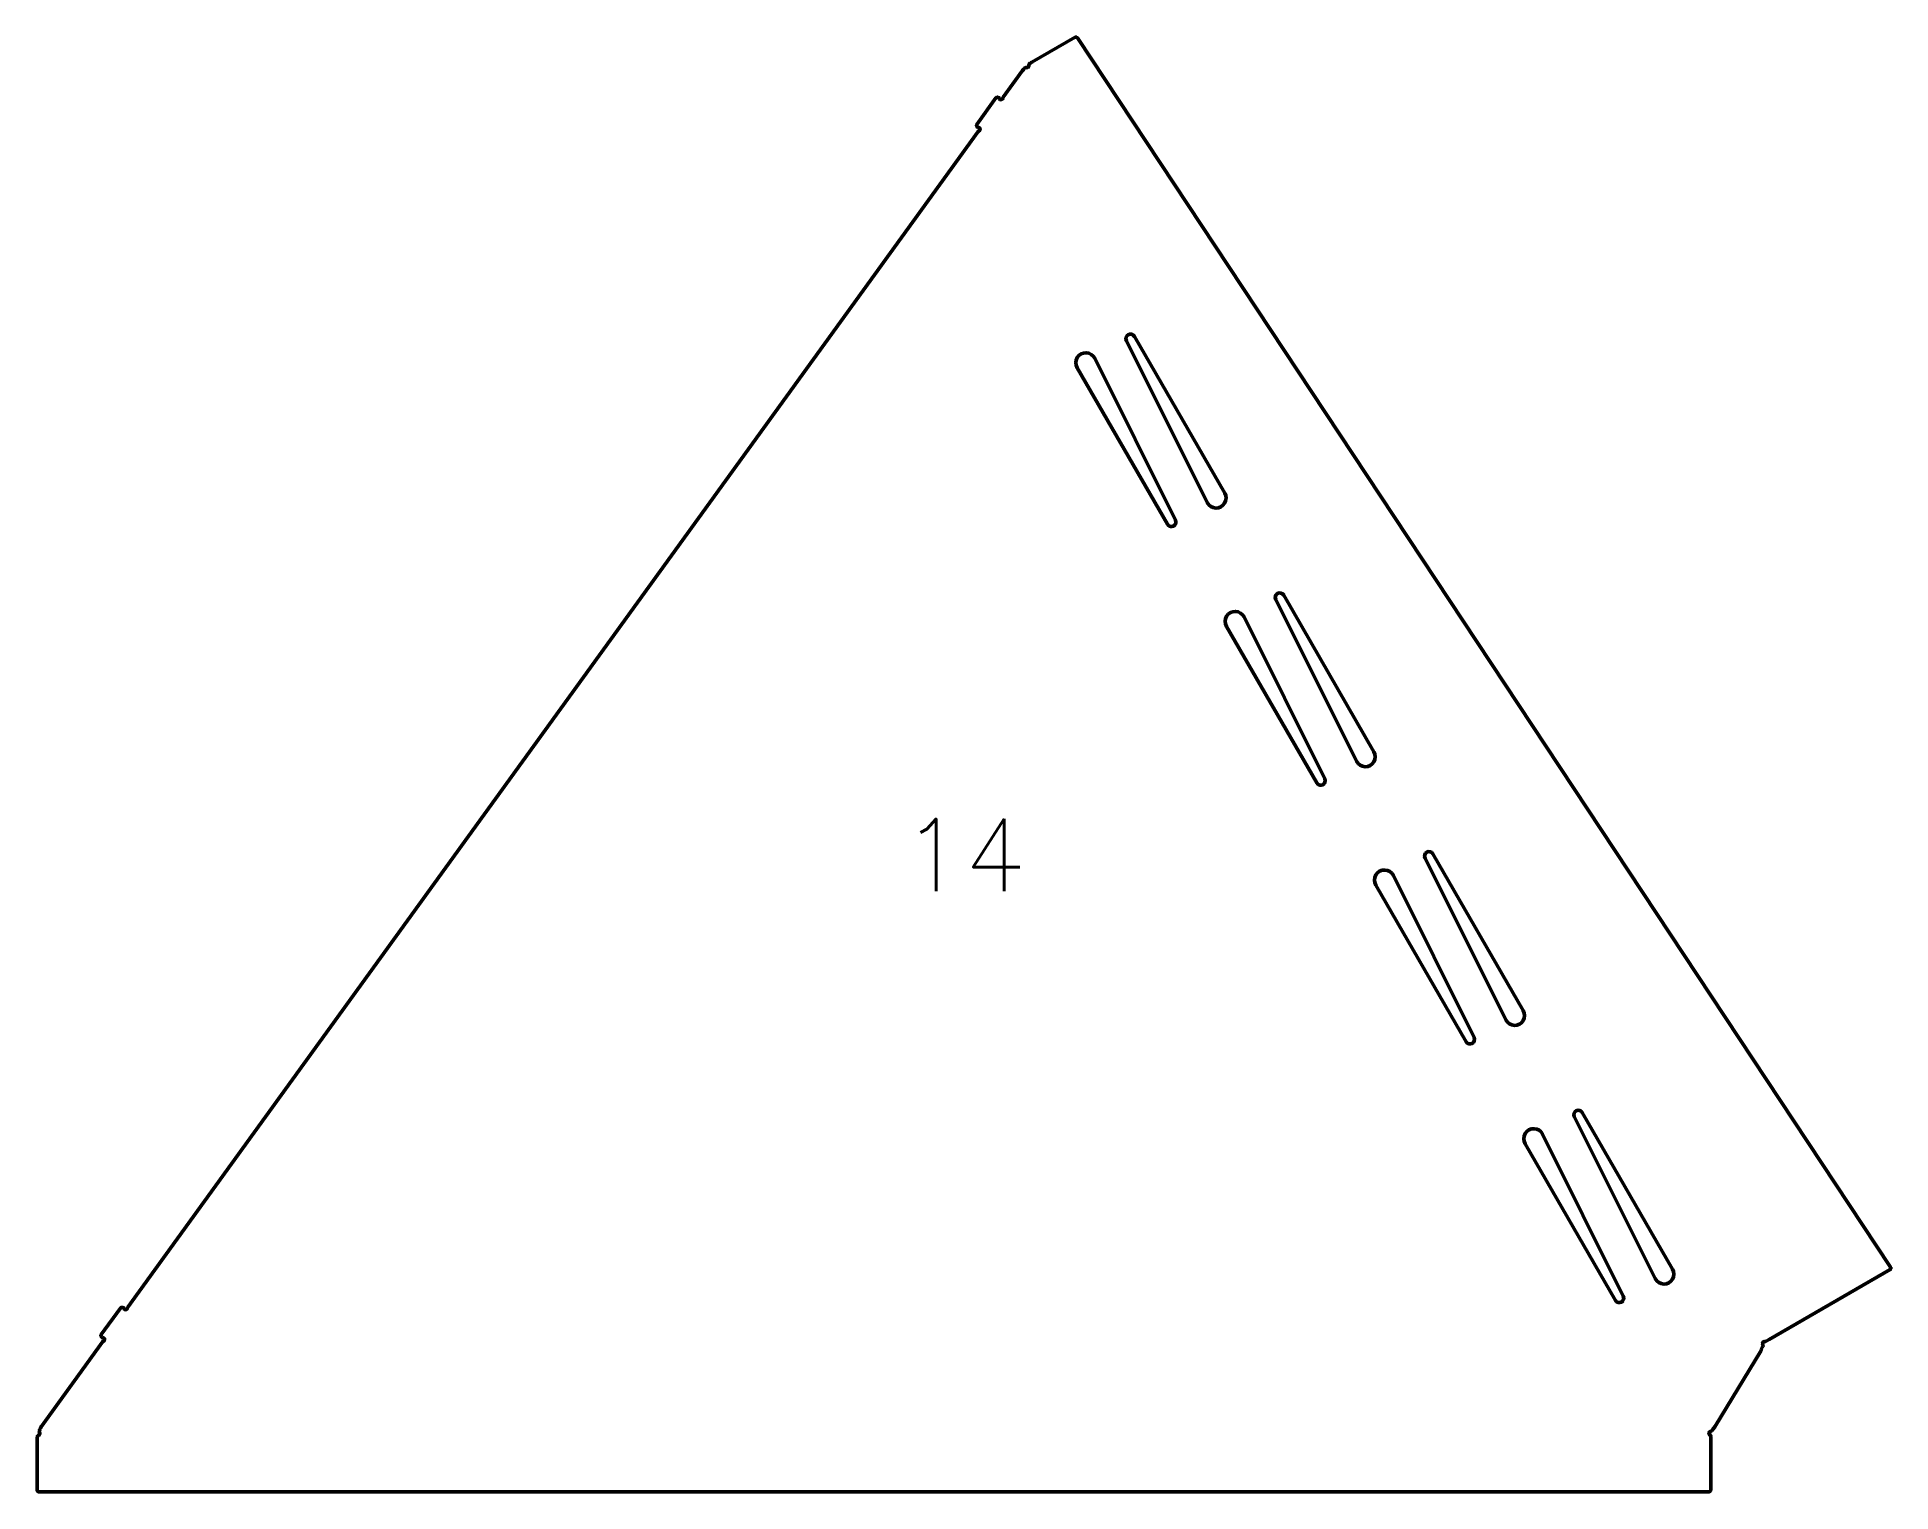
# Model space of a CAD drawing. Header units: millimetres. Extents: x 0 to 1025, y 0 to 804.
import ezdxf
from ezdxf.enums import TextEntityAlignment as Align

# ---------------------------------------------------------------- set-up
doc = ezdxf.new("R2010")
doc.units = ezdxf.units.MM
doc.layers.add('Cutting', color=5, linetype='Continuous', lineweight=50)
doc.layers.add('Mark', color=6, linetype='Continuous')
doc.styles.add('RomanS.shx', font='RomanS.shx')

msp = doc.modelspace()

# ---------------------------------------------------------------- linework, layer by layer
at = {"layer": 'Cutting'}
msp.add_lwpolyline([(2.3, 35.9, -0.040227), (2.4, 36.1), (36.5, 83.2, -0.137871), (37, 83.5, 0.786918), (36.6, 85.4, -0.137871), (36.1, 85.6), (35.9, 85.8, -0.414214), (35.7, 87.2), (46.3, 101.7, -0.414214), (47.7, 102), (47.9, 101.8, -0.137871), (48.2, 101.4, 0.786918), (50.1, 101.7, -0.137871), (50.3, 102.2), (520.3, 751.6, -0.137871), (520.8, 752, 0.786918), (520.5, 753.9, -0.137871), (520, 754.1), (519.8, 754.2, -0.414214), (519.5, 755.6), (530.1, 770.2, -0.414214), (531.5, 770.4), (531.7, 770.3, -0.137871), (532, 769.8, 0.786918), (533.9, 770.1, -0.137871), (534.1, 770.6), (544.8, 785.4, -0.029877), (544.9, 785.5, -0.002029), (546, 786.7, -0.275623), (547, 787, 0.550189), (548.3, 788.1, -0.28265), (548.7, 789.1, -0.027646), (550, 790), (573.8, 803.7, -0.396433), (575.1, 803.4), (1024.5, 124.4, -0.442518), (1024.2, 123), (957.4, 84.4), (955.7, 83.5, 0.026187), (955.6, 83.4, -0.19633), (954.9, 83.2, 0.638806), (953.9, 81.7, -0.254906), (953.9, 80.8, 0.006022), (953.6, 80.1, 0.002274), (953, 78.6, -0.037167), (952.9, 78.4), (927.3, 36.1, -0.038672), (927.2, 35.9, 0.005597), (926.4, 35, 0.012484), (925.7, 34, -0.208867), (925, 33.6, 0.727031), (924.6, 31.7, -0.267944), (925.1, 30.9, -0.000005), (925.1, 30.9), (925.1, 1.2, -0.414214), (924.1, 0.2), (1.2, 0.2, -0.414214), (0.2, 1.2), (0.2, 29.2, -0.048181), (0.4, 30.9, -0.289334), (1.1, 31.6, 0.537493), (1.6, 33.2, -0.278411), (1.5, 34.2, -0.013422), (2.3, 35.9)], format="xyb", dxfattribs=at)
for points in [[(646.9, 546.7, 1.030464), (656.5, 551.9), (606.6, 638.5, 0.970437), (602.2, 636.1)], [(624.9, 534.7, 0.970437), (629.3, 537), (584.7, 626.4, 1.030464), (575, 621.2)], [(729.4, 403.8, 1.030464), (739, 409), (689.1, 495.6, 0.970437), (684.7, 493.2)], [(707.4, 391.8, 0.970437), (711.8, 394.1), (667.2, 483.5, 1.030464), (657.5, 478.3)], [(811.9, 260.9), (767.2, 350.3, -0.970437), (771.6, 352.7), (821.5, 266.1, -1.030464)], [(789.9, 248.9), (740, 335.4, -1.030464), (749.7, 340.7), (794.3, 251.2, -0.970437)], [(894.4, 118), (849.7, 207.5, -0.970437), (854.1, 209.8), (904, 123.3, -1.030464)], [(872.4, 106), (822.5, 192.5, -1.030464), (832.2, 197.8), (876.8, 108.4, -0.970437)]]:
    msp.add_lwpolyline(points, format="xyb", close=True, dxfattribs=at)

# ---------------------------------------------------------------- texts
at = {"layer": 'Mark', "color": 6, "style": 'RomanS.shx'}
msp.add_text('14', height=40, dxfattribs=at).set_placement((512.4, 372), align=Align.TOP_CENTER)

doc.saveas('drawing.dxf')
